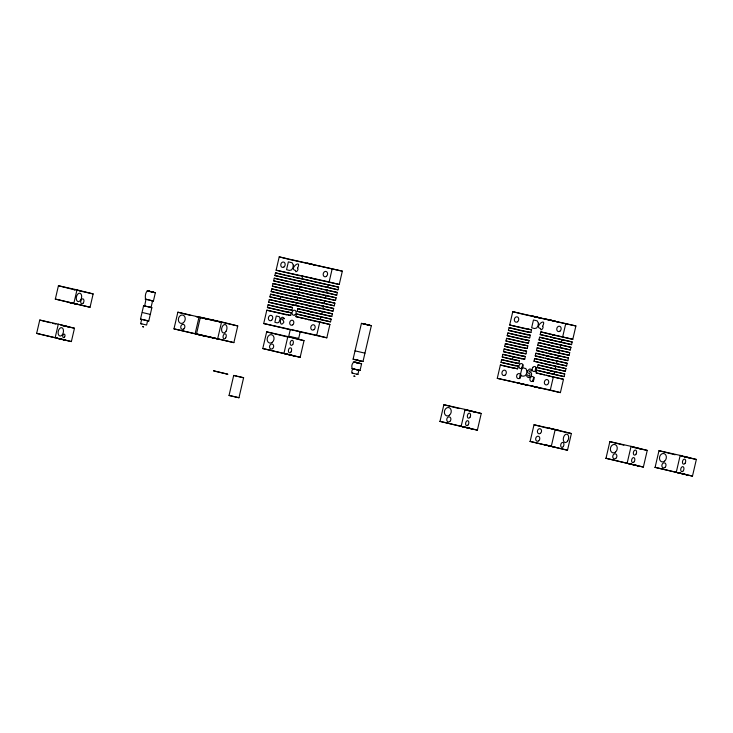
<?xml version="1.0" encoding="UTF-8"?>
<svg xmlns="http://www.w3.org/2000/svg" width="733" height="733" viewBox="0 0 733 733"><rect width="100%" height="100%" fill="white"/><g stroke="black" fill="none" stroke-linecap="round" stroke-linejoin="round"><path stroke-width="1.1" d="M36.65 333.387L39.756 320.055L58.31 324.16L74.473 328.237L71.367 341.569L36.65 333.387L71.367 341.569M55.332 299.073L58.429 285.742L76.983 289.847L93.146 293.924L90.049 307.255L55.332 299.073L90.049 307.255M55.204 337.492L58.31 324.16M73.886 303.178L76.983 289.847M142.074 319.542L140.489 319.139L143.595 305.789L145.702 306.247M145.959 299.357C144.447 298.093 145.464 287.996 150.265 291.505M146.453 320.477L147.599 320.779L146.609 325.021L140.663 323.656L141.652 319.396L142.807 319.634M150.247 307.393L151.025 307.567L152.583 300.86L151.923 300.677M145.785 320.321L148.753 321.054L151.859 307.713L149.761 307.191M151.804 300.732L153.408 301.061L155.35 292.714L151.548 291.798L155.341 292.733M173.978 328.86L177.853 312.203L237.758 325.956L233.882 342.623L173.978 328.86L211.351 337.629M195.18 333.561L199.064 316.894M217.719 338.545L221.595 321.888L200.384 317.187L196.508 333.854L233.882 342.623M229.044 395.444L233.699 375.424L238.023 376.368L243.613 377.733L238.958 397.753L229.044 395.444L238.958 397.735M290.378 329.74L263.706 323.528L266.803 310.196L290.662 315.474L291.285 312.808L267.426 307.53L268.049 304.864L291.908 310.141L292.522 307.475L268.672 302.198L269.286 299.531L332.406 313.816L331.792 316.482L307.933 311.195L309.473 311.534M293.264 302.344L269.909 296.865L270.532 294.199L333.652 308.483L333.029 311.149L306.522 305.276L308.062 305.615M294.51 297.012L271.146 291.532L271.769 288.866L334.889 303.15L334.266 305.817L308.868 300.191M295.747 291.679L272.392 286.2L273.015 283.534L336.135 297.818L335.512 300.484L309.005 294.611M296.984 286.346L273.629 280.867L274.252 278.201L337.372 292.485L336.749 295.152L313.559 290.011M298.23 281.014L274.875 275.535L275.489 272.868L338.609 287.153L337.995 289.819L313.697 284.441M299.467 275.681L276.112 270.202L279.218 256.871L342.338 271.155L339.232 284.486L313.834 278.861M262.781 348.532L266.656 331.866L287.867 336.557L304.03 340.634L300.154 357.301L262.781 348.532L300.154 357.301M280.015 299.412L280.629 296.746L292.779 299.43M292.586 304.763L307.475 308.144M293.823 299.43L309.802 303.086M295.683 291.432L312.212 295.252L311.635 295.179M296.306 288.765L312.835 292.586M298.789 278.1L312.148 281.096M299.412 275.434L315.941 279.255L314.265 278.952M283.992 353.224L287.867 336.557M298.67 338.481L288.756 336.19L290.314 329.502L300.228 331.811L298.67 338.499L297.671 338.298M295.802 305.395L296.416 302.729L309.738 305.918M297.039 300.072L297.662 297.406L310.975 300.585L309.308 300.283M295.619 294.263L295.069 294.098L298.276 294.739L298.899 292.073M299.522 289.407L300.145 286.74L313.449 289.947M297.552 283.405L300.759 284.074L301.382 281.408L314.695 284.587L314.118 284.514M302.005 278.742L302.619 276.075M306.11 319.011L295.967 316.656L296.59 313.99L330.546 321.814L331.169 319.148L297.204 311.323L297.827 308.657L331.792 316.482M298.129 339.269L291.624 337.656M309.106 308.611L308.556 308.419M310.517 314.53L309.967 314.338M319.826 321.934L329.923 324.481L326.826 337.812L316.72 335.265L319.826 321.934L295.967 316.656M320.449 319.267L321.063 316.601M321.686 313.935L322.309 311.268M333.029 311.149L322.923 308.602L323.546 305.936M334.266 305.817L324.169 303.27L324.792 300.603M335.512 300.484L325.406 297.937L326.029 295.271M336.749 295.152L326.652 292.604L327.266 289.938M337.995 289.819L327.889 287.272L328.512 284.606M339.232 284.486L329.135 281.939L332.232 268.608M353.095 359.179L357.832 360.269L353.086 359.197L361.433 323.354L365.959 324.371M357.255 362.771C352.921 359.326 350.383 366.592 352.6 368.772M353.095 373.363C350.649 373.683 352.042 367.682 354.094 369.047M351.95 373.06L357.896 374.453L358.886 370.192L357.75 369.899M357.053 369.808L360.04 370.477L361.598 363.797L357.686 362.872M357.374 360.26L363 361.506L371.347 325.663L367.673 324.765L368.406 325.021M439.992 421.383L443.868 404.726L465.079 409.417L481.242 413.494L477.366 430.152L439.992 421.383L477.366 430.152M461.204 426.084L465.079 409.417M572.803 339.297L540.826 331.902L540.212 334.569L572.18 341.963L571.557 344.629L539.589 337.235L538.966 339.901L570.943 347.295L570.32 349.962L538.352 342.568L537.729 345.234L569.697 352.628L569.083 355.294L537.106 347.9L536.483 350.566L568.46 357.961L567.837 360.627L535.869 353.233L535.246 355.899L567.214 363.293L566.6 365.95L534.623 358.565L534.009 361.232L565.977 368.617L565.354 371.283L538.022 364.924L537.399 367.59L564.74 373.949L564.117 376.615L536.785 370.257L536.162 372.923L563.494 379.282L560.397 392.613L497.276 378.329L500.373 364.997L517.608 368.818L518.222 366.152L500.996 362.331L501.619 359.665L518.845 363.486L519.468 360.819L502.233 356.998L502.856 354.332L524.727 359.179L525.35 356.513L503.479 351.666L504.093 349L525.964 353.847L526.587 351.18L504.716 346.333L505.339 343.667L527.21 348.514L527.824 345.848L505.962 341.001L506.576 338.334L528.447 343.181L529.07 340.515L507.199 335.668L507.822 333.002L529.693 337.849L530.307 335.183L508.436 330.336L509.059 327.669L530.93 332.516L531.553 329.85L509.682 325.003L512.779 311.672L575.9 325.965L572.803 339.297L552.022 334.688M516.646 360.499L512.34 359.546L512.963 356.879L521.704 358.822M516.252 360.178L519.468 360.819M522.134 355.881L525.35 356.513M522.757 353.214L525.964 353.847M525.854 339.883L529.07 340.515M526.477 337.217L529.693 337.849M547.313 364.448L544.152 363.595M551.033 348.45L537.729 345.234M530.133 441.44L534.009 424.774L555.211 429.474L571.383 433.542L567.498 450.209L530.133 441.44L567.498 450.209M549.475 376.139L546.305 375.287M560.397 392.613L550.291 390.075L553.397 376.744M554.011 374.077L554.634 371.411M555.257 368.745L555.871 366.079M556.494 363.412L557.117 360.746M557.74 358.08L558.354 355.413M558.977 352.747L559.6 350.081M560.214 347.415L560.837 344.748M561.46 342.082L562.083 339.416M562.697 336.749L565.803 323.418M551.335 446.131L555.211 429.474M605.989 458.308L609.865 441.642L631.076 446.342L647.239 450.41L643.363 467.077L605.989 458.308L643.363 467.077M627.191 462.999L631.076 446.342M655.1 467.361L658.976 450.694L680.187 455.395L696.35 459.463L692.474 476.129L655.1 467.361L692.474 476.129M676.312 472.061L680.187 455.395M522.821 364.695L521.978 367.05L522.263 368.772M536.08 367.627L535.237 369.991L535.447 371.622M520.87 374.352L519.77 376.396L519.862 378.677M534.128 377.284L533.028 379.337L533.12 381.618M307.475 263.239L310.352 263.862M536.455 317.013L534.412 316.574L538.59 317.655M554.276 321.063L552.994 320.797M556.668 321.686L557.245 321.75L556.695 321.595M552.948 337.684L553.525 337.748L550.355 336.933M527.678 334.615L527.1 334.514L530.307 335.183M552.325 340.341L552.902 340.414L539.589 337.235M311.021 297.845L311.598 297.919L306.541 296.645M551.088 345.674L551.665 345.747L538.352 342.568M524.003 347.845L527.21 348.514M310.563 311.763L311.14 311.837L297.827 308.657M548.605 356.339L549.182 356.412L535.869 353.233M371.338 325.681L369.414 325.278M547.982 359.005L548.559 359.078L545.389 358.263M309.326 317.096L309.903 317.169L296.59 313.99M547.368 361.671L547.945 361.745L534.623 358.565M308.703 319.762L309.28 319.835L307.649 319.396M550.758 368.039L551.335 368.103L538.022 364.924M550.144 370.706L550.721 370.77L547.551 369.954M145.143 299.128L147.26 299.586M153.408 301.043L151.914 300.741M515.015 365.483L518.222 366.152M549.521 373.363L550.098 373.436L536.785 370.257M80.648 291.083L79.815 290.919M300.218 331.829L299.22 331.637M145.088 306.11L143.595 305.808M150.796 307.494L151.85 307.723M142.33 312.505L150.018 314.338M355.029 350.85L364.942 353.15M518.075 383.038L526.34 384.962L518.075 383.057M140.498 319.121L144.245 319.954M147.599 320.788L146.994 320.669M140.663 323.638L141.817 323.876M353.333 361.891L357.997 363.027M361.598 363.806L357.677 362.917M351.785 368.534L354.772 369.203M57.238 338.261L65.494 340.194L61.92 339.297M243.613 377.752L237.987 376.505M552.471 334.789L554.148 335.082L540.826 331.902M548.751 350.786L550.419 351.08L537.106 347.9M369.02 325.159L369.689 325.287L368.424 324.948M288.032 314.915L290.662 315.474M146.637 299.449L145.977 299.321L144.639 306.055M288.903 337.061L290.488 337.4M61.169 325.095L60.61 325.021M466.774 410.059L465.776 409.866L466.756 410.141M689.799 457.969L690.798 458.162L689.817 457.878M632.112 446.846L634.833 447.432M534.65 316.519L531.443 315.85L534.614 316.702M539.735 317.856L541.018 318.122L537.289 317.206L538.984 317.691M554.038 321.118L555.577 321.457M531.553 329.85L528.346 329.181L528.896 329.374M301.382 281.408L298.175 280.739L298.725 280.931M530.93 332.516L527.723 331.847L528.273 332.04M300.145 286.74L296.938 286.072L297.479 286.264M528.447 343.181L525.24 342.513L525.79 342.705M527.824 345.848L524.617 345.179L525.167 345.371M297.662 297.406L294.455 296.737L295.005 296.929M526.587 351.18L523.38 350.511L523.93 350.704M296.416 302.729L293.209 302.069L293.759 302.262M292.522 307.475L289.315 306.815L289.865 307.008M524.727 359.179L521.52 358.51L522.07 358.703M291.908 310.141L288.701 309.482L289.251 309.674M291.285 312.808L288.078 312.148L288.628 312.34M518.845 363.486L515.638 362.817L516.188 363.009M548.431 373.143L546.882 372.804L564.117 376.615M517.608 368.818L514.401 368.149L514.951 368.342M149.697 291.377L148.735 291.175L149.688 291.432M201.685 317.737L199.761 317.343L201.657 317.847M214.943 320.669L213.01 320.294L214.916 320.788M357.731 369.963L358.29 370.083M473.756 411.79L475.69 412.166L467.7 410.26M556.823 430.06L558.757 430.445L548.843 428.136L553.131 429.217M289.315 259.418L342.338 271.155M522.886 314.219L575.9 325.965M276.112 270.202L329.135 281.939M285.595 275.416L291.12 276.634M293.328 277.129L297.745 278.1M315.419 282.013L338.609 287.153M528.53 329.493L509.682 325.003M274.875 275.535L327.889 287.272M520.256 330.464L527.907 332.159M553.589 337.84L572.18 341.963M284.358 280.748L288.775 281.719M290.983 282.214L295.399 283.195M317.49 288.087L321.906 289.059M324.114 289.553L337.372 292.485M527.293 334.825L508.436 330.336M549.695 339.782L571.557 344.629M273.629 280.867L326.652 292.604M517.919 335.549L526.67 337.492M552.352 343.172L570.943 347.295M296.37 289.013L273.015 283.534M312.936 292.678L336.135 297.818M526.047 340.158L507.199 335.668M548.449 345.115L570.32 349.962M272.392 286.2L325.406 297.937M524.333 342.577L506.576 338.334M552.206 348.752L569.697 352.628M282.975 291.652L295.124 294.345M312.799 298.258L334.889 303.15M524.81 345.49L505.962 341.001M548.302 350.686L569.083 355.294M271.146 291.532L324.169 303.27M298.927 297.992L301.135 298.478M305.551 299.458L307.759 299.944L305.872 299.522M523.096 347.909L505.339 343.667M549.869 353.837L552.059 354.323M554.24 354.809L568.46 357.961M310.453 303.343L333.652 308.483M523.564 350.823L504.716 346.333M545.966 355.78L567.837 360.627M269.909 296.865L322.923 308.602M515.29 351.794L522.95 353.489M547.533 358.932L567.214 363.293M292.641 305.01L269.286 299.531M309.216 308.675L332.406 313.816M522.327 356.156L503.479 351.666M546.91 361.598L566.6 365.95M289.617 307.145L268.672 302.198M547.386 364.503L565.977 368.617M279.236 307.649L288.994 309.812M310.563 314.585L331.169 319.148M551.353 368.186L565.354 371.283M288.371 312.478L267.426 307.53M306.687 316.528L330.546 321.814M516.023 363.165L501.619 359.665M549.658 370.614L564.74 373.949M286.667 314.897L266.803 310.196M310.407 320.156L329.923 324.481M515.409 365.831L500.996 362.331M511.552 367.783L513.705 368.259M549.493 376.185L563.494 379.282M263.706 323.528L316.72 335.265M299.211 331.701L326.826 337.812M497.276 378.329L550.291 390.075M80.053 291.019L93.146 293.924M196.252 316.766L200.714 317.756M202.949 318.25L207.412 319.24M209.647 319.735L214.109 320.724M287.29 336.923L266.656 331.866M298.45 339.397L304.03 340.634M684.072 456.751L696.35 459.463M464.502 409.784L481.242 413.494M556.869 430.335L571.383 433.542M632.726 447.194L647.239 450.41M62.461 325.58L74.473 328.237M312.038 264.356L314.081 264.787L307.466 263.248M543.932 318.571L552.261 320.541L550.529 320.229M310.838 278.192L312.725 278.613M540.212 334.569L548.476 336.474M300.759 284.074L314.081 287.254M538.966 339.901L552.288 343.081M298.276 294.739L304.442 296.141M536.483 350.566L546.635 352.93M535.246 355.899L543.51 357.805M534.009 361.232L542.273 363.137M365.116 324.178L363.082 323.739L365.098 324.261M297.204 311.323L308.886 314.063M537.399 367.59L545.664 369.496M536.162 372.923L544.427 374.829M152.162 292.018L153.738 292.394M146.747 299.458L148.011 299.751M207.741 319.267L205.35 318.727M220.999 322.199L218.608 321.659M73.996 289.48L75.985 289.929M145.198 306.119L146.463 306.421M358.098 363.009L359.115 363.229L358.107 362.963M688.873 457.768L686.473 457.218M638.626 448.459L641.687 449.091L636.088 447.726M61.938 325.26L63.936 325.709M366.812 324.664L368.287 325.021M149.633 291.34L150.897 291.652M147.69 299.669L148.854 299.944M216.07 320.926L217.334 321.219M202.821 317.994L204.076 318.278M77.047 290.295L78.101 290.543M146.142 306.33L147.306 306.614M358.263 360.416L359.701 360.728L357.411 360.123M72.888 303.26C58.952 300.246 87.896 306.641 73.941 303.627M143.045 319.661L145.18 320.156M354.332 369.084L355.532 369.377M357.493 369.927L356.293 369.643L357.521 369.826M683.944 456.494L688.892 457.649M554.432 429.52L555.696 429.804M472.629 411.534L470.064 410.938M64.999 326.084L68.6 326.863L65.026 325.965M551.418 320.339L547.67 319.515L549.686 320.037M365.749 324.298L367.05 324.6M365.712 324.435L367.022 324.737M150.686 291.578L151.749 291.945M148.744 299.907L149.834 300.163M147.196 306.577L148.286 306.825M356.934 362.661L358.025 362.908M355.386 369.322L356.476 369.579M636.061 447.863L637.362 448.165M366.83 324.572L368.314 324.893M365.941 324.462L361.424 323.372M149.605 291.441L150.879 291.716M149.724 300.145L150.888 300.411M218.636 321.521L221.027 322.089M216.043 321.054L217.298 321.356M205.387 318.58L207.769 319.157M202.784 318.122L204.049 318.415M148.167 306.815L149.33 307.072M77.075 290.186L79.063 290.662M358.272 360.37L363.009 361.488M355.862 362.523L357.246 362.817M145.024 320.138L146.233 320.403M683.907 456.622L685.172 456.916M63.908 325.828L61.92 325.351M60.812 339.159L57.229 338.27M552.196 320.477L555.614 321.311M150.256 291.569L147.086 290.809M152.18 291.954L153.692 292.33M150.558 300.347L151.823 300.64M149.01 307.008L150.274 307.301M73.969 289.572L74.913 289.801M356.824 362.716L355.926 362.487M357.072 369.734L360.05 370.458M634.796 447.561L632.103 446.901M467.672 410.37L468.799 410.645M236.732 376.212L233.699 375.443M553.012 320.724L554.276 321.045M151.319 300.53L152.592 300.823M147.168 320.633L148.753 321.045M356.76 374.151L357.906 374.444M512.779 311.672L521.878 313.971M279.218 256.871L288.307 259.161M509.059 327.669L519.166 330.216M275.489 272.868L284.587 275.159M507.822 333.002L516.912 335.293M274.252 278.201L283.341 280.492M271.769 288.866L281.875 291.413M504.093 349L514.2 351.547M270.532 294.199L279.621 296.489M502.856 354.332L511.946 356.623M502.233 356.998L512.34 359.546M268.049 304.864L278.146 307.411M500.373 364.997L510.48 367.545M221.595 321.888L237.758 325.956M177.853 312.203L190.782 315.456M58.429 285.742L74.592 289.81M658.976 450.694L675.139 454.772M609.865 441.642L623.875 445.169M534.009 424.774L548.018 428.301M443.868 404.726L458.959 408.519M39.756 320.055L50.531 322.767M52.684 323.308L55.919 324.123M313.678 281.481L315.318 281.921M548.165 353.306L549.805 353.746M150.375 307.347L151.035 307.521M79.833 290.845L80.648 291.065M284.395 318.653C279.328 319.295 283.524 319.02 283.891 322.154C278.705 329.859 279.777 312.414 284.395 318.653M297.607 268.159C299.339 269.616 295.142 273.977 295.5 270.422C288.234 269.167 302.335 258.007 297.607 268.159M542.695 326.249C544.427 327.715 540.23 332.067 540.587 328.512C533.331 327.266 547.423 316.106 542.695 326.249M280.272 318.617L278.824 322.456L277.12 322.868L274.848 322.254L276.304 316.005L279.319 316.729L280.272 318.617M293.328 265.135L292.861 267.893L291.523 269.927L289.388 270.44L286.548 269.68L288.371 261.873L292.137 262.781L293.328 265.135M527.018 370.916L526.541 373.674L525.213 375.708L523.069 376.221L520.228 375.461L522.052 367.654L525.827 368.562L527.018 370.916M531.581 374.05C532.14 376.652 528.53 379.108 526.926 376.505A1.814 1.439 -75.9 0 1 526.761 375.204C527.879 373.271 529.015 378.567 529.986 374.966C530.555 371.97 525.14 374.517 528.466 370.009C529.922 366.866 534.879 372.236 529.922 370.761C527.778 372.272 532.268 372.007 531.581 374.05M538.416 323.235L537.949 325.983L536.611 328.027L534.476 328.54L531.636 327.779L533.459 319.964L537.225 320.88L538.416 323.235M195.885 334.001L205.79 336.328L195.885 334.001M209.134 336.942L219.048 339.26L209.134 336.942M284.688 353.673L294.593 355.991L284.688 353.673M461.9 426.524L471.805 428.851L461.9 426.524M544.967 444.794L554.872 447.121L544.967 444.794M627.897 463.448L637.802 465.776L627.897 463.448M677.008 472.501L686.913 474.828L677.008 472.501M680.884 455.834L682.78 456.347L680.884 455.834M519.596 364.438L519.266 364.997A2.565 2.034 -75.9 0 0 519.019 366.94L519.211 367.526A2.565 2.034 -75.9 0 0 522.024 368.149L522.464 367.7A2.565 2.034 -75.9 0 0 523.105 365.849L523.041 365.199A2.565 2.034 -75.9 0 0 519.596 364.438M517.278 374.435L516.939 374.994A2.565 2.034 -75.9 0 0 516.692 376.936L516.884 377.522A2.565 2.034 -75.9 0 0 519.697 378.146L520.137 377.697A2.565 2.034 -75.9 0 0 520.778 375.846L520.714 375.195A2.565 2.034 -75.9 0 0 517.278 374.435M532.854 367.37L532.515 367.929A2.565 2.034 -75.9 0 0 532.277 369.872L532.47 370.458A2.565 2.034 -75.9 0 0 535.282 371.081L535.713 370.632A2.565 2.034 -75.9 0 0 536.354 368.781L536.299 368.14A2.565 2.034 -75.9 0 0 532.854 367.37M531.617 386.025L539.589 387.913L531.617 386.025M356.513 359.976L357.402 360.215L356.513 359.976M142.633 326.652L143.549 326.863L142.633 326.652M353.92 376.066L354.836 376.286L353.92 376.066M213.605 370.843L227.734 374.206L213.605 370.843M664.584 461.167A4.279 3.39 -75.9 0 0 664.721 453.874A4.279 3.39 -75.9 0 0 659.471 458.07A4.279 3.39 -75.9 0 0 664.584 461.167M664.923 467.452A2.565 2.034 -75.9 0 0 665.005 463.073A2.565 2.034 -75.9 0 0 661.853 465.592A2.565 2.034 -75.9 0 0 664.923 467.452M685.098 463.247A2.565 1.567 -77.5 0 0 684.659 459.17A2.565 1.567 -77.5 0 0 682.469 462.587A2.565 1.567 -77.5 0 0 685.098 463.247M683.348 470.742A2.565 1.567 -77.5 0 0 682.909 466.664A2.565 1.567 -77.5 0 0 680.728 470.082A2.565 1.567 -77.5 0 0 683.348 470.742M615.473 452.114A4.279 3.39 -75.9 0 0 615.601 444.812A4.279 3.39 -75.9 0 0 610.36 449.017A4.279 3.39 -75.9 0 0 615.473 452.114M615.812 458.4A2.565 2.034 -75.9 0 0 615.894 454.02A2.565 2.034 -75.9 0 0 612.742 456.54A2.565 2.034 -75.9 0 0 615.812 458.4M635.987 454.194A2.565 1.567 -77.5 0 0 635.548 450.108A2.565 1.567 -77.5 0 0 633.358 453.525A2.565 1.567 -77.5 0 0 635.987 454.194M634.237 461.689A2.565 1.567 -77.5 0 0 633.798 457.612A2.565 1.567 -77.5 0 0 631.617 461.03A2.565 1.567 -77.5 0 0 634.237 461.689M567.681 440.991A4.279 2.602 -77.5 0 0 566.948 434.193A4.279 2.602 -77.5 0 0 563.31 439.892A4.279 2.602 -77.5 0 0 567.681 440.991M563.329 446.516A2.565 1.567 -77.5 0 0 562.889 442.43A2.565 1.567 -77.5 0 0 560.708 445.847A2.565 1.567 -77.5 0 0 563.329 446.516M540.468 433.322A2.565 2.034 -75.9 0 0 540.551 428.942A2.565 2.034 -75.9 0 0 537.399 431.462A2.565 2.034 -75.9 0 0 540.468 433.322M538.718 440.817A2.565 2.034 -75.9 0 0 538.801 436.437A2.565 2.034 -75.9 0 0 535.658 438.966A2.565 2.034 -75.9 0 0 538.718 440.817M449.476 415.19A4.279 3.39 -75.9 0 0 449.613 407.896A4.279 3.39 -75.9 0 0 444.363 412.102A4.279 3.39 -75.9 0 0 449.476 415.19M449.815 421.475A2.565 2.034 -75.9 0 0 449.897 417.095A2.565 2.034 -75.9 0 0 446.745 419.615A2.565 2.034 -75.9 0 0 449.815 421.475M469.99 417.269A2.565 1.567 -77.5 0 0 469.551 413.192A2.565 1.567 -77.5 0 0 467.361 416.61A2.565 1.567 -77.5 0 0 469.99 417.269M468.24 424.774A2.565 1.567 -77.5 0 0 467.801 420.687A2.565 1.567 -77.5 0 0 465.62 424.105A2.565 1.567 -77.5 0 0 468.24 424.774M272.264 342.338A4.279 3.39 -75.9 0 0 272.401 335.036A4.279 3.39 -75.9 0 0 267.151 339.242A4.279 3.39 -75.9 0 0 272.264 342.338M272.603 348.615A2.565 2.034 -75.9 0 0 272.685 344.235A2.565 2.034 -75.9 0 0 269.533 346.764A2.565 2.034 -75.9 0 0 272.603 348.615M292.779 344.409A2.565 1.567 -77.5 0 0 292.339 340.332A2.565 1.567 -77.5 0 0 290.149 343.75A2.565 1.567 -77.5 0 0 292.779 344.409M291.028 351.913A2.565 1.567 -77.5 0 0 290.589 347.827A2.565 1.567 -77.5 0 0 288.408 351.254A2.565 1.567 -77.5 0 0 291.028 351.913M183.461 322.667A4.279 3.39 -75.9 0 0 183.589 315.373A4.279 3.39 -75.9 0 0 178.348 319.579A4.279 3.39 -75.9 0 0 183.461 322.667M183.8 328.952A2.565 2.034 -75.9 0 0 183.882 324.572A2.565 2.034 -75.9 0 0 180.73 327.092A2.565 2.034 -75.9 0 0 183.8 328.952M64.586 336.988A1.796 1.09 -77.5 0 0 64.275 334.138A1.796 1.09 -77.5 0 0 62.745 336.529A1.796 1.09 -77.5 0 0 64.586 336.988M62.497 334.477A4.279 2.602 -77.5 0 0 61.764 327.678A4.279 2.602 -77.5 0 0 58.127 333.378A4.279 2.602 -77.5 0 0 62.497 334.477M80.676 300.035A4.279 2.602 -77.5 0 0 79.943 293.237A4.279 2.602 -77.5 0 0 76.296 298.936A4.279 2.602 -77.5 0 0 80.676 300.035M83.351 302.921A2.565 1.567 -77.5 0 0 82.911 298.835A2.565 1.567 -77.5 0 0 80.731 302.262A2.565 1.567 -77.5 0 0 83.351 302.921M225.984 331.371A4.279 2.602 -77.5 0 0 225.251 324.572A4.279 2.602 -77.5 0 0 221.604 330.271A4.279 2.602 -77.5 0 0 225.984 331.371M225.672 337.904A2.565 1.567 -77.5 0 0 225.233 333.827A2.565 1.567 -77.5 0 0 223.052 337.244A2.565 1.567 -77.5 0 0 225.672 337.904M517.599 321.732A2.74 2.172 -75.9 0 0 517.681 317.059A2.74 2.172 -75.9 0 0 514.328 319.753A2.74 2.172 -75.9 0 0 517.599 321.732M560.012 331.124A2.74 2.172 -75.9 0 0 560.094 326.451A2.74 2.172 -75.9 0 0 556.741 329.144A2.74 2.172 -75.9 0 0 560.012 331.124M505.184 375.058A2.74 2.172 -75.9 0 0 505.275 370.385A2.74 2.172 -75.9 0 0 501.913 373.079A2.74 2.172 -75.9 0 0 505.184 375.058M547.597 384.449A2.74 2.172 -75.9 0 0 547.688 379.776A2.74 2.172 -75.9 0 0 544.335 382.47A2.74 2.172 -75.9 0 0 547.597 384.449M532.955 381.078A2.565 2.034 -75.9 0 0 533.038 376.707A2.565 2.034 -75.9 0 0 529.886 379.227A2.565 2.034 -75.9 0 0 532.955 381.078M284.028 266.931A2.74 2.172 -75.9 0 0 284.111 262.258A2.74 2.172 -75.9 0 0 280.757 264.943A2.74 2.172 -75.9 0 0 284.028 266.931M326.442 276.323A2.74 2.172 -75.9 0 0 326.533 271.65A2.74 2.172 -75.9 0 0 323.171 274.334A2.74 2.172 -75.9 0 0 326.442 276.323M271.622 320.248A2.74 2.172 -75.9 0 0 271.705 315.584A2.74 2.172 -75.9 0 0 268.351 318.269A2.74 2.172 -75.9 0 0 271.622 320.248M314.036 329.639A2.74 2.172 -75.9 0 0 314.118 324.976A2.74 2.172 -75.9 0 0 310.765 327.66A2.74 2.172 -75.9 0 0 314.036 329.639M295.087 314.814A2.565 2.034 -75.9 0 0 295.17 310.435A2.565 2.034 -75.9 0 0 292.018 312.954A2.565 2.034 -75.9 0 0 295.087 314.814M292.76 324.811A2.565 2.034 -75.9 0 0 292.843 320.431A2.565 2.034 -75.9 0 0 289.691 322.951A2.565 2.034 -75.9 0 0 292.76 324.811"/></g></svg>
